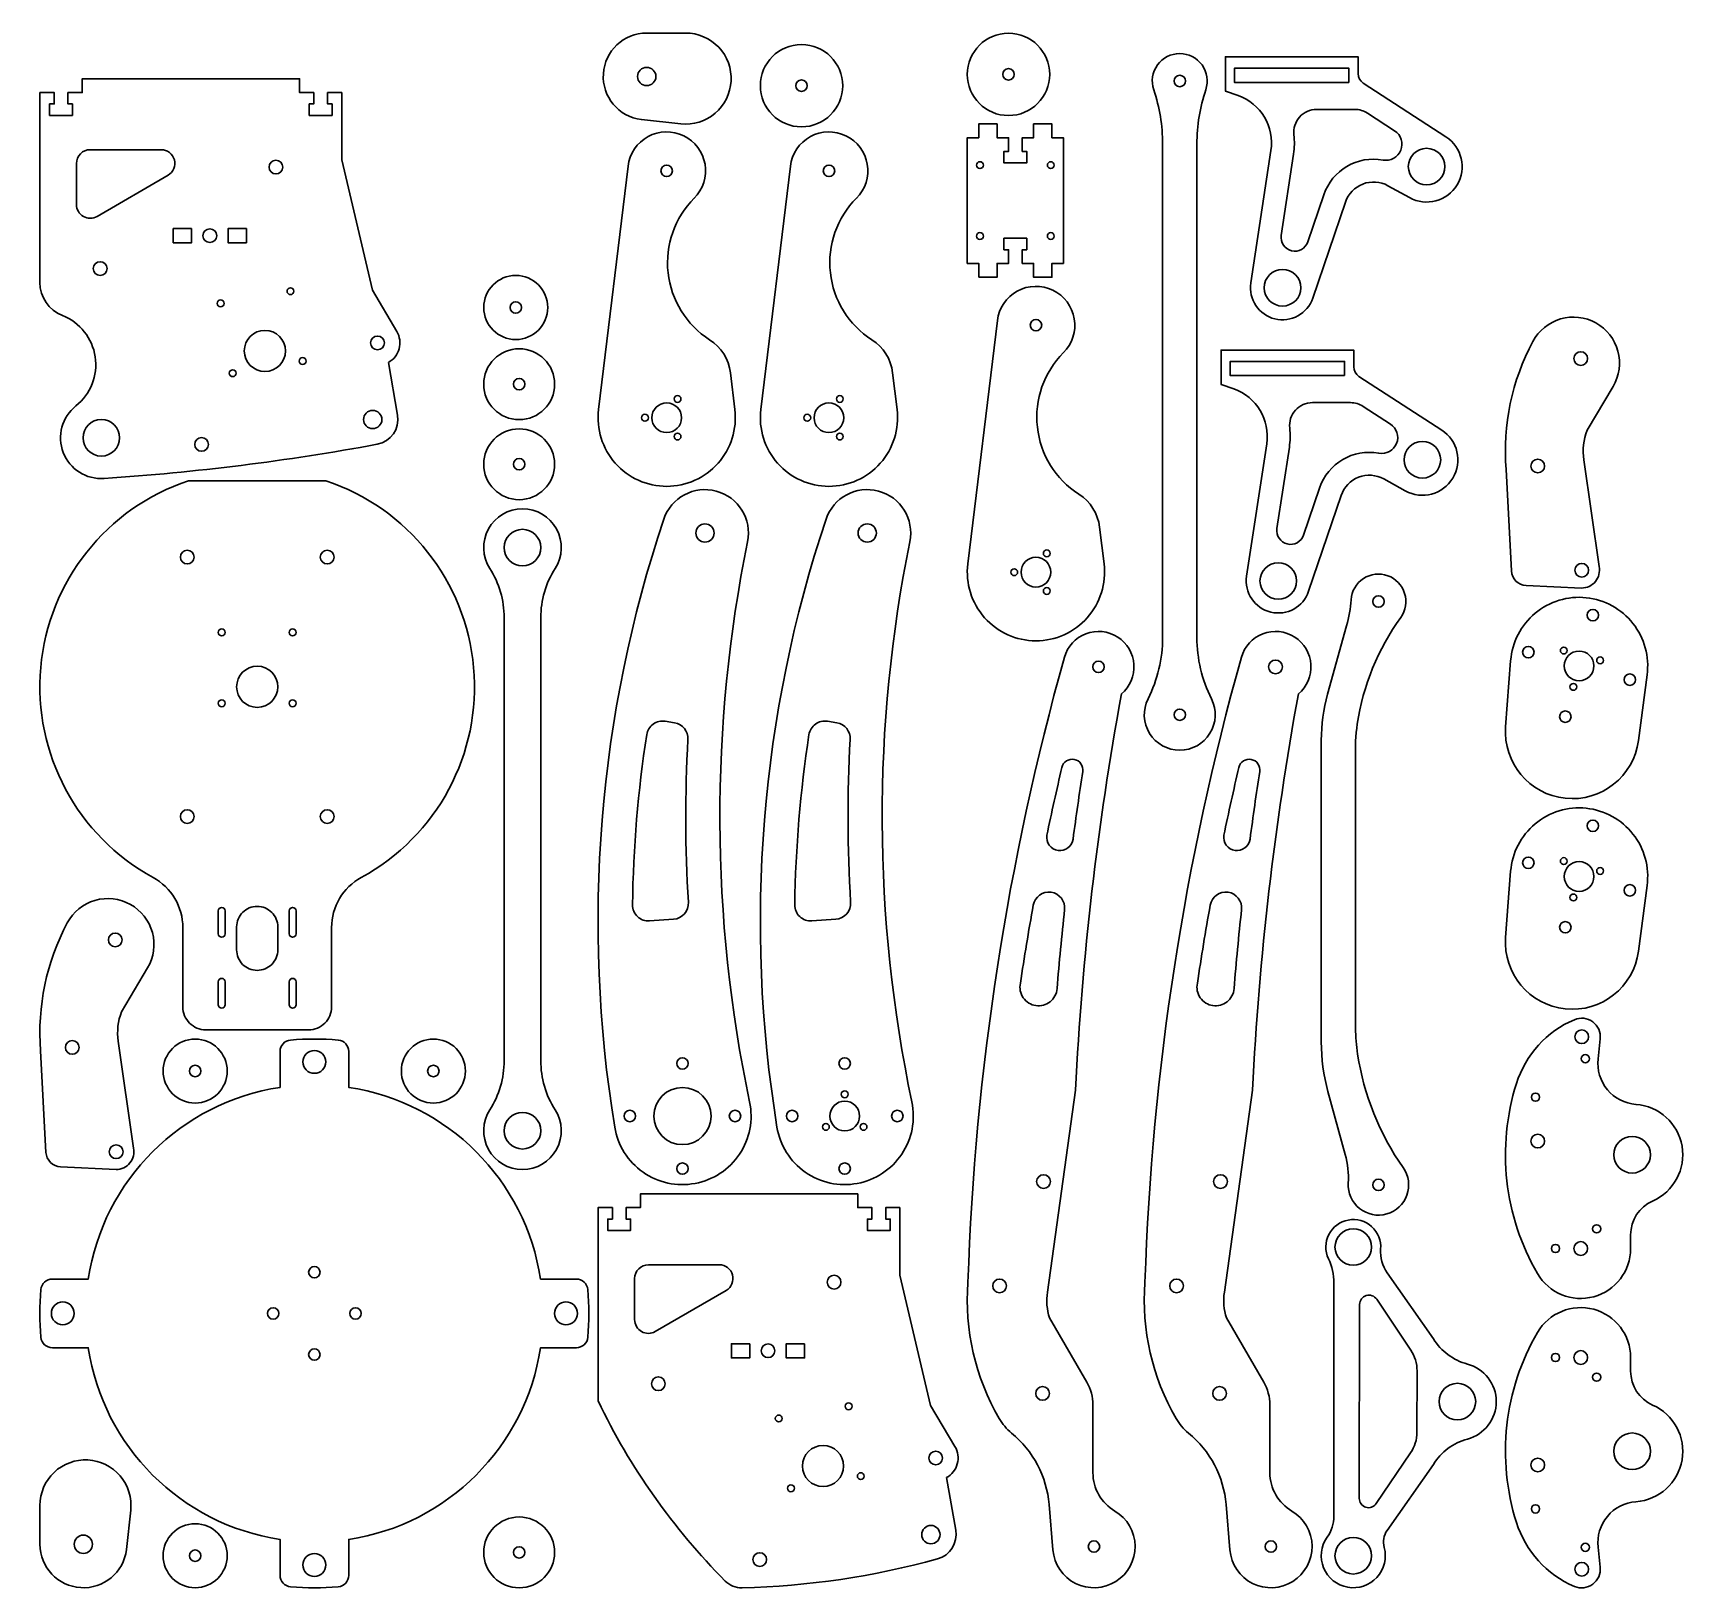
# Model space of a CAD drawing. Header units: millimetres. Extents: x -843 to -120, y -340 to 340.
import ezdxf

# ---------------------------------------------------------------- set-up
doc = ezdxf.new("R2010")
doc.units = ezdxf.units.MM
doc.layers.add('Default Layer', color=7, linetype='Continuous', lineweight=30)

msp = doc.modelspace()

# ---------------------------------------------------------------- linework, layer by layer
at = {"layer": 'Default Layer', "color": 18, "lineweight": 30, "true_color": 0x000000}
for points in [[(-557.7, 340), (-574.7, 340), (-574.7, 340, 0.940388), (-577.03, 302.14), (-577.03, 302.14), (-559.83, 300.29), (-559.83, 300.29, 0.430011), (-537.82, 319.02), (-537.82, 319.02, 0.430011), (-557.7, 340)], [(-353.05, 315.22, -0.080935), (-349.17, 291.41), (-349.17, 291.41), (-349.17, 75.71), (-349.17, 75.71, -0.116653), (-355.53, 48.84), (-355.53, 48.84, 0.55782), (-341.67, 26.39), (-341.67, 26.39, 0.55782), (-327.82, 48.84), (-327.82, 48.84, -0.116653), (-334.17, 75.71), (-334.17, 75.71), (-334.17, 291.41), (-334.17, 291.41, -0.080935), (-330.3, 315.22), (-330.3, 315.22, 0.512324), (-341.67, 331.03), (-341.67, 331.03, 0.512324), (-353.05, 315.22)], [(-708, 313.99), (-714.25, 313.99), (-714.25, 313.99), (-714.25, 308.99), (-714.25, 308.99), (-712.25, 308.99), (-712.25, 308.99), (-712.25, 303.99), (-712.25, 303.99), (-722.25, 303.99), (-722.25, 303.99), (-722.25, 308.99), (-722.25, 308.99), (-720.25, 308.99), (-720.25, 308.99), (-720.25, 313.99), (-720.25, 313.99), (-726.5, 313.99), (-726.5, 313.99), (-726.5, 319.99), (-726.5, 319.99), (-821.5, 319.99), (-821.5, 319.99), (-821.5, 313.99), (-821.5, 313.99), (-827.75, 313.99), (-827.75, 313.99), (-827.75, 308.99), (-827.75, 308.99), (-825.75, 308.99), (-825.75, 308.99), (-825.75, 303.99), (-825.75, 303.99), (-835.75, 303.99), (-835.75, 303.99), (-835.75, 308.99), (-835.75, 308.99), (-833.75, 308.99), (-833.75, 308.99), (-833.75, 313.99), (-833.75, 313.99), (-840, 313.99), (-840, 313.99), (-840, 230.89), (-840, 230.89, 0.308062), (-830.18, 216.47), (-830.18, 216.47, -0.576989), (-824.26, 176.93), (-824.26, 176.93, 0.734904), (-811.97, 145.2), (-811.97, 145.2, 0.029107), (-692.5, 160.15), (-692.5, 160.15, 0.412216), (-683.65, 172.92), (-683.65, 172.92), (-687.65, 195.92), (-687.65, 195.92, 0.422854), (-683.97, 209.49), (-683.97, 209.49), (-694.65, 227.49), (-694.65, 227.49), (-708, 284.49), (-708, 284.49), (-708, 313.99)], [(-536.19, 175.38), (-538.14, 191.43), (-538.14, 191.43, 0.223568), (-547.2, 205.86), (-547.2, 205.86, -0.478173), (-553.94, 267.76), (-553.94, 267.76, 0.514999), (-558.55, 295.06), (-558.55, 295.06, 0.514999), (-582.85, 281.81), (-582.85, 281.81), (-595.76, 175.38), (-595.76, 175.38, 0.450013), (-565.98, 141.76), (-565.98, 141.76, 0.450013), (-536.19, 175.38)], [(-465.25, 175.38), (-467.2, 191.43), (-467.2, 191.43, 0.223568), (-476.25, 205.86), (-476.25, 205.86, -0.478173), (-482.99, 267.76), (-482.99, 267.76, 0.514999), (-487.6, 295.06), (-487.6, 295.06, 0.514999), (-511.91, 281.81), (-511.91, 281.81), (-524.81, 175.38), (-524.81, 175.38, 0.450013), (-495.03, 141.76), (-495.03, 141.76, 0.450013), (-465.25, 175.38)], [(-787, 288.99), (-818, 288.99), (-818, 288.99, 0.414214), (-824, 282.99), (-824, 282.99), (-824, 264.99), (-824, 264.99, 0.578173), (-814.99, 259.8), (-814.99, 259.8), (-783.99, 277.8), (-783.99, 277.8, 0.766347), (-787, 288.99)], [(-374.76, 107.84), (-376.71, 123.9), (-376.71, 123.9, 0.223568), (-385.77, 138.33), (-385.77, 138.33, -0.478173), (-392.5, 200.23), (-392.5, 200.23, 0.514999), (-397.12, 227.52), (-397.12, 227.52, 0.514999), (-421.42, 214.28), (-421.42, 214.28), (-434.33, 107.84), (-434.33, 107.84, 0.450013), (-404.54, 74.23), (-404.54, 74.23, 0.450013), (-374.76, 107.84)], [(-643.31, -130.91, 0.592331), (-629.02, -156.98), (-629.02, -156.98, 0.592331), (-614.74, -130.91), (-614.74, -130.91, -0.143026), (-621.02, -109.38), (-621.02, -109.38), (-621.02, 84.32), (-621.02, 84.32, -0.143026), (-614.74, 105.85), (-614.74, 105.85, 0.592331), (-629.02, 131.92), (-629.02, 131.92, 0.592331), (-643.31, 105.85), (-643.31, 105.85, -0.143026), (-637.02, 84.32), (-637.02, 84.32), (-637.02, -109.38), (-637.02, -109.38, -0.143026), (-643.31, -130.91)], [(-397.12, -323.39, 0.562003), (-369.61, -337.14), (-369.61, -337.14, 0.562003), (-370.03, -306.39), (-370.03, -306.39, -0.265469), (-379.63, -289.59), (-379.63, -289.59), (-379.63, -259.98), (-379.63, -259.98, 0.132358), (-382.34, -249.93), (-382.34, -249.93), (-398.63, -221.89), (-398.63, -221.89, -0.110506), (-399.55, -210.61), (-399.55, -210.61), (-387.23, -122.29), (-387.23, -122.29, -0.032944), (-367.18, 50.97), (-367.18, 50.97, 0.504544), (-368.8, 75.85), (-368.8, 75.85, 0.504544), (-392.1, 66.99), (-392.1, 66.99, 0.060069), (-434.25, -206.39), (-434.25, -206.39, 0.151555), (-420.63, -265.89), (-420.63, -265.89, 0.090022), (-415.23, -272.23), (-415.23, -272.23, -0.203107), (-398.78, -303.51), (-398.78, -303.51), (-397.12, -323.39)], [(-319.75, -323.39, 0.562003), (-292.24, -337.14), (-292.24, -337.14, 0.562003), (-292.66, -306.39), (-292.66, -306.39, -0.265469), (-302.26, -289.59), (-302.26, -289.59), (-302.26, -259.98), (-302.26, -259.98, 0.132358), (-304.97, -249.93), (-304.97, -249.93), (-321.26, -221.89), (-321.26, -221.89, -0.110506), (-322.18, -210.61), (-322.18, -210.61), (-309.86, -122.29), (-309.86, -122.29, -0.032944), (-289.81, 50.97), (-289.81, 50.97, 0.504544), (-291.43, 75.85), (-291.43, 75.85, 0.504544), (-314.73, 66.99), (-314.73, 66.99, 0.060069), (-356.88, -206.39), (-356.88, -206.39, 0.151555), (-343.26, -265.89), (-343.26, -265.89, 0.090022), (-337.86, -272.23), (-337.86, -272.23, -0.203107), (-321.41, -303.51), (-321.41, -303.51), (-319.75, -323.39)], [(-388.31, -12.49, -0.005588), (-384.06, 17.07), (-384.06, 17.07, 0.96158), (-393.17, 18.85), (-393.17, 18.85, 0.006641), (-399.77, -10.82), (-399.77, -10.82, 0.417961), (-394.88, -17.46), (-394.88, -17.46, 0.417961), (-388.31, -12.49)], [(-310.94, -12.49, -0.005588), (-306.69, 17.07), (-306.69, 17.07, 0.96158), (-315.8, 18.85), (-315.8, 18.85, 0.006641), (-322.4, -10.82), (-322.4, -10.82, 0.417961), (-317.51, -17.46), (-317.51, -17.46, 0.417961), (-310.94, -12.49)], [(-728, -53.91), (-728, -43.91), (-728, -43.91, 0.414214), (-729.5, -42.41), (-729.5, -42.41, 0.414214), (-731, -43.91), (-731, -43.91), (-731, -53.91), (-731, -53.91, 0.414214), (-729.5, -55.41), (-729.5, -55.41, 0.414214), (-728, -53.91)], [(-144.55, -191.55), (-144.55, -185.55), (-144.55, -185.55, -0.296752), (-134.93, -170.77), (-134.93, -170.77, 0.780052), (-142.23, -128.5), (-142.23, -128.5, -0.423115), (-158.79, -108.66), (-158.79, -108.66), (-157.85, -99.8), (-157.85, -99.8, 0.572313), (-169.13, -91.47), (-169.13, -91.47, 0.218787), (-194.49, -119.44), (-194.49, -119.44, 0.211379), (-185.25, -202.54), (-185.25, -202.54, 0.765849), (-144.55, -191.55)], [(-730.43, -100.38, 0.388936), (-735, -105.36), (-735, -105.36), (-735, -121.06), (-735, -121.06, 0.328523), (-818.87, -204.93), (-818.87, -204.93), (-834.56, -204.93), (-834.56, -204.93, 0.388936), (-839.55, -209.49), (-839.55, -209.49, 0.043561), (-839.55, -230.36), (-839.55, -230.36, 0.388936), (-834.56, -234.93), (-834.56, -234.93), (-818.87, -234.93), (-818.87, -234.93, 0.328523), (-735, -318.79), (-735, -318.79), (-735, -334.49), (-735, -334.49, 0.388936), (-730.43, -339.47), (-730.43, -339.47, 0.043561), (-709.57, -339.47), (-709.57, -339.47, 0.388936), (-705, -334.49), (-705, -334.49), (-705, -318.79), (-705, -318.79, 0.328523), (-621.13, -234.93), (-621.13, -234.93), (-605.44, -234.93), (-605.44, -234.93, 0.388936), (-600.45, -230.36), (-600.45, -230.36, 0.043561), (-600.45, -209.49), (-600.45, -209.49, 0.388936), (-605.44, -204.93), (-605.44, -204.93), (-621.13, -204.93), (-621.13, -204.93, 0.328523), (-705, -121.06), (-705, -121.06), (-705, -105.36), (-705, -105.36, 0.388936), (-709.57, -100.38), (-709.57, -100.38, 0.043561), (-730.43, -100.38)], [(-463.98, -173.66), (-470.23, -173.66), (-470.23, -173.66), (-470.23, -178.66), (-470.23, -178.66), (-468.23, -178.66), (-468.23, -178.66), (-468.23, -183.66), (-468.23, -183.66), (-478.23, -183.66), (-478.23, -183.66), (-478.23, -178.66), (-478.23, -178.66), (-476.23, -178.66), (-476.23, -178.66), (-476.23, -173.66), (-476.23, -173.66), (-482.48, -173.66), (-482.48, -173.66), (-482.48, -167.66), (-482.48, -167.66), (-577.48, -167.66), (-577.48, -167.66), (-577.48, -173.66), (-577.48, -173.66), (-583.73, -173.66), (-583.73, -173.66), (-583.73, -178.66), (-583.73, -178.66), (-581.73, -178.66), (-581.73, -178.66), (-581.73, -183.66), (-581.73, -183.66), (-591.73, -183.66), (-591.73, -183.66), (-591.73, -178.66), (-591.73, -178.66), (-589.73, -178.66), (-589.73, -178.66), (-589.73, -173.66), (-589.73, -173.66), (-595.98, -173.66), (-595.98, -173.66), (-595.98, -258.16), (-595.98, -258.16, 0.083718), (-540.37, -336.95), (-540.37, -336.95, 0.205844), (-533.05, -339.9), (-533.05, -339.9, 0.061982), (-447.53, -327.28), (-447.53, -327.28, 0.386791), (-439.63, -314.73), (-439.63, -314.73), (-443.63, -291.73), (-443.63, -291.73, 0.422854), (-439.95, -278.16), (-439.95, -278.16), (-450.63, -260.16), (-450.63, -260.16), (-463.98, -203.16), (-463.98, -203.16), (-463.98, -173.66)], [(-276.67, -196, -0.110057), (-274.3, -206.61), (-274.3, -206.61), (-274.3, -308.59), (-274.3, -308.59, -0.15502), (-277.24, -317.82), (-277.24, -317.82, 0.54969), (-268.25, -339.69), (-268.25, -339.69, 0.54969), (-252.29, -322.25), (-252.29, -322.25, -0.222288), (-250.99, -314.82), (-250.99, -314.82), (-230.8, -285.99), (-230.8, -285.99, -0.192258), (-215.93, -274.92), (-215.93, -274.92, 0.768694), (-215.93, -242.07), (-215.93, -242.07, -0.192258), (-230.8, -230.99), (-230.8, -230.99), (-250.99, -202.17), (-250.99, -202.17, -0.17309), (-253.84, -191.8), (-253.84, -191.8, 0.491525), (-267.97, -179.1), (-267.97, -179.1, 0.491525), (-276.67, -196)], [(-542.98, -198.66), (-573.98, -198.66), (-573.98, -198.66, 0.414214), (-579.98, -204.66), (-579.98, -204.66), (-579.98, -222.66), (-579.98, -222.66, 0.578173), (-570.96, -227.85), (-570.96, -227.85), (-539.96, -209.85), (-539.96, -209.85, 0.766347), (-542.98, -198.66)], [(-263.03, -216.01), (-263.21, -300.8), (-263.21, -300.8, 0.739961), (-255.76, -303.09), (-255.76, -303.09), (-240.77, -280.97), (-240.77, -280.97, 0.149451), (-237.97, -271.87), (-237.97, -271.87), (-237.92, -245.05), (-237.92, -245.05, 0.149451), (-240.68, -235.94), (-240.68, -235.94), (-255.58, -213.75), (-255.58, -213.75, 0.739961), (-263.03, -216.01)], [(-840, -303.89), (-840, -320.89), (-840, -320.89, 0.940388), (-802.14, -323.22), (-802.14, -323.22), (-800.29, -306.02), (-800.29, -306.02, 0.430011), (-819.02, -284.01), (-819.02, -284.01, 0.430011), (-840, -303.89)]]:
    msp.add_lwpolyline(points, format="xyb", dxfattribs=at)
at = {"layer": 'Default Layer', "color": 18, "lineweight": 30, "true_color": 0x000000, "extrusion": (0, 0, -1)}
for points in [[(283.48, 224.1, 0.915349), (310.58, 230.7), (310.58, 230.7), (301.79, 288.6), (301.79, 288.6, -0.359586), (316.2, 312.63), (316.2, 312.63), (321.74, 314.6), (321.74, 314.6), (321.74, 329.6), (321.74, 329.6), (263.74, 329.6), (263.74, 329.6), (263.74, 322.27), (263.74, 322.27, -0.253987), (261.46, 318.08), (261.46, 318.08), (225.3, 294.6), (225.3, 294.6, 0.965205), (241.24, 268.03), (241.24, 268.03), (250.64, 273.23), (250.64, 273.23, -0.467313), (269.24, 266.04), (269.24, 266.04), (283.48, 224.1)], [(285.69, 248.7, 0.915349), (297.3, 251.52), (297.3, 251.52), (291.91, 287.1), (291.91, 287.1, -0.065772), (291.75, 295.48), (291.75, 295.48, 0.447453), (281.81, 306.6), (281.81, 306.6), (265.1, 306.6), (265.1, 306.6, 0.144975), (259.66, 304.99), (259.66, 304.99), (247.73, 297.24), (247.73, 297.24, 0.819688), (252.8, 284.48), (252.8, 284.48, -0.371951), (278.71, 269.25), (278.71, 269.25), (285.69, 248.7)], [(166.01, 97.29), (190.26, 98.42), (190.26, 98.42, 0.385601), (196.65, 104.77), (196.65, 104.77), (198.97, 149.16), (198.97, 149.16, 0.143273), (187.31, 205.13), (187.31, 205.13, 0.420589), (159.7, 213.2), (159.7, 213.2, 0.420589), (152.23, 185.43), (152.23, 185.43), (163.55, 166.26), (163.55, 166.26, -0.137788), (165, 153.36), (165, 153.36), (158.35, 106.66), (158.35, 106.66, 0.478818), (166.01, 97.29)], [(285.34, 95.87, 0.915349), (312.43, 102.47), (312.43, 102.47), (303.65, 160.37), (303.65, 160.37, -0.359586), (318.05, 184.4), (318.05, 184.4), (323.59, 186.37), (323.59, 186.37), (323.59, 201.37), (323.59, 201.37), (265.59, 201.37), (265.59, 201.37), (265.59, 194.04), (265.59, 194.04, -0.253987), (263.32, 189.85), (263.32, 189.85), (227.15, 166.37), (227.15, 166.37, 0.965205), (243.09, 139.8), (243.09, 139.8), (252.5, 145), (252.5, 145, -0.467313), (271.1, 137.8), (271.1, 137.8), (285.34, 95.87)], [(287.55, 120.46, 0.915349), (299.16, 123.29), (299.16, 123.29), (293.76, 158.87), (293.76, 158.87, -0.065772), (293.6, 167.25), (293.6, 167.25, 0.447453), (283.66, 178.37), (283.66, 178.37), (266.96, 178.37), (266.96, 178.37, 0.144975), (261.51, 176.75), (261.51, 176.75), (249.58, 169.01), (249.58, 169.01, 0.819688), (254.65, 156.25), (254.65, 156.25, -0.371951), (280.57, 141.02), (280.57, 141.02), (287.55, 120.46)], [(722.5, -95.91), (767.5, -95.91), (767.5, -95.91, 0.414214), (777.5, -85.91), (777.5, -85.91), (777.5, -51.23), (777.5, -51.23, -0.274362), (790.52, -29.29), (790.52, -29.29, 0.655383), (775, 144.23), (775, 144.23), (715, 144.23), (715, 144.23, 0.655383), (699.48, -29.29), (699.48, -29.29, -0.274362), (712.5, -51.23), (712.5, -51.23), (712.5, -85.91), (712.5, -85.91, 0.414214), (722.5, -95.91)], [(588.7, -138.44, 0.121916), (567.26, 127.38), (567.26, 127.38, 0.940388), (530.62, 117.57), (530.62, 117.57, -0.102296), (529.73, -127.42), (529.73, -127.42, 0.42087), (553.58, -163.09), (553.58, -163.09, 0.42087), (588.7, -138.44)], [(517.75, -138.44, 0.121916), (496.31, 127.38), (496.31, 127.38, 0.940388), (459.68, 117.57), (459.68, 117.57, -0.102296), (458.79, -127.42), (458.79, -127.42, 0.42087), (482.63, -163.09), (482.63, -163.09, 0.42087), (517.75, -138.44)], [(266.78, 92.18, 0.498869), (250.75, 102.7), (250.75, 102.7, 0.498869), (245.07, 84.39), (245.07, 84.39, -0.119448), (264.05, 37.83), (264.05, 37.83, -0.049756), (264.8, 22.83), (264.8, 22.83), (264.8, -95.17), (264.8, -95.17, -0.038131), (263.94, -106.5), (263.94, -106.5, -0.115196), (243.99, -156.17), (243.99, -156.17, 0.516099), (251.2, -176.44), (251.2, -176.44, 0.516099), (267.98, -162.97), (267.98, -162.97, -0.082), (269.3, -150.4), (269.3, -150.4), (276.86, -122.93), (276.86, -122.93, 0.067232), (279.8, -101.17), (279.8, -101.17), (279.8, 30.71), (279.8, 30.71, 0.068013), (277.05, 50.83), (277.05, 50.83), (268.71, 80.77), (268.71, 80.77, -0.051809), (266.78, 92.18)], [(199.2, 36.61), (197, 65.51), (197, 65.51, 0.422318), (163.98, 93.07), (163.98, 93.07, 0.422318), (137.35, 59.31), (137.35, 59.31), (141.14, 30.57), (141.14, 30.57, 0.972784), (199.2, 36.61)], [(562.98, -47.55), (573.42, -48.3), (573.42, -48.3, 0.439512), (580.92, -41.22), (580.92, -41.22, 0.034609), (574.71, 33.19), (574.71, 33.19, 0.418066), (566.64, 39.03), (566.64, 39.03), (562.54, 38.34), (562.54, 38.34, 0.382059), (556.7, 31.06), (556.7, 31.06, -0.02874), (556.5, -40.15), (556.5, -40.15, 0.410947), (562.98, -47.55)], [(492.04, -47.55), (502.48, -48.3), (502.48, -48.3, 0.439512), (509.98, -41.22), (509.98, -41.22, 0.034609), (503.77, 33.19), (503.77, 33.19, 0.418066), (495.69, 39.03), (495.69, 39.03), (491.59, 38.34), (491.59, 38.34, 0.382059), (485.76, 31.06), (485.76, 31.06, -0.02874), (485.55, -40.15), (485.55, -40.15, 0.410947), (492.04, -47.55)], [(199.2, -55.49), (197, -26.58), (197, -26.58, 0.422318), (163.98, 0.98), (163.98, 0.98, 0.422318), (137.35, -32.79), (137.35, -32.79), (141.14, -61.53), (141.14, -61.53, 0.972784), (199.2, -55.49)], [(395.32, -77.88, 0.435511), (404.59, -85.32), (404.59, -85.32, 0.435511), (411.34, -75.54), (411.34, -75.54, 0.00757), (405.71, -41.36), (405.71, -41.36, 0.965505), (392.02, -43.33), (392.02, -43.33, -0.006495), (395.32, -77.88)], [(317.95, -77.88, 0.435511), (327.22, -85.32), (327.22, -85.32, 0.435511), (333.97, -75.54), (333.97, -75.54, 0.00757), (328.34, -41.36), (328.34, -41.36, 0.965505), (314.65, -43.33), (314.65, -43.33, -0.006495), (317.95, -77.88)], [(806.72, -156.97), (830.97, -155.84), (830.97, -155.84, 0.385601), (837.36, -149.49), (837.36, -149.49), (839.68, -105.1), (839.68, -105.1, 0.143273), (828.02, -49.14), (828.02, -49.14, 0.420589), (800.41, -41.06), (800.41, -41.06, 0.420589), (792.94, -68.84), (792.94, -68.84), (804.26, -88), (804.26, -88, -0.137788), (805.71, -100.9), (805.71, -100.9), (799.06, -147.6), (799.06, -147.6, 0.478818), (806.72, -156.97)], [(759, -53.91, 0.414214), (760.5, -55.41), (760.5, -55.41, 0.414214), (762, -53.91), (762, -53.91), (762, -43.91), (762, -43.91, 0.414214), (760.5, -42.41), (760.5, -42.41, 0.414214), (759, -43.91), (759, -43.91), (759, -53.91)], [(736, -60.91, 0.414214), (745, -69.91), (745, -69.91, 0.414214), (754, -60.91), (754, -60.91), (754, -50.91), (754, -50.91, 0.414214), (745, -41.91), (745, -41.91, 0.414214), (736, -50.91), (736, -50.91), (736, -60.91)], [(759, -84.91, 0.414214), (760.5, -86.41), (760.5, -86.41, 0.414214), (762, -84.91), (762, -84.91), (762, -74.91), (762, -74.91, 0.414214), (760.5, -73.41), (760.5, -73.41, 0.414214), (759, -74.91), (759, -74.91), (759, -84.91)], [(728, -84.91, 0.414214), (729.5, -86.41), (729.5, -86.41, 0.414214), (731, -84.91), (731, -84.91), (731, -74.91), (731, -74.91, 0.414214), (729.5, -73.41), (729.5, -73.41, 0.414214), (728, -74.91), (728, -74.91), (728, -84.91)], [(169.13, -339.3, 0.218787), (194.49, -311.33), (194.49, -311.33, 0.211379), (185.25, -228.23), (185.25, -228.23, 0.765849), (144.55, -239.22), (144.55, -239.22), (144.55, -245.22), (144.55, -245.22, -0.296752), (134.93, -260), (134.93, -260, 0.780052), (142.23, -302.27), (142.23, -302.27, -0.423115), (158.79, -322.11), (158.79, -322.11), (157.85, -330.97), (157.85, -330.97, 0.572313), (169.13, -339.3)]]:
    msp.add_lwpolyline(points, format="xyb", dxfattribs=at)
for points in [[(267.74, 318.4), (317.74, 318.4), (317.74, 318.4), (317.74, 324.6), (317.74, 324.6), (267.74, 324.6), (267.74, 324.6), (267.74, 318.4)], [(429.54, 233.24), (429.54, 239.24), (429.54, 239.24), (434.54, 239.24), (434.54, 239.24), (434.54, 294.24), (434.54, 294.24), (429.54, 294.24), (429.54, 294.24), (429.54, 300.24), (429.54, 300.24), (421.54, 300.24), (421.54, 300.24), (421.54, 294.24), (421.54, 294.24), (416.54, 294.24), (416.54, 294.24), (416.54, 288.24), (416.54, 288.24), (418.54, 288.24), (418.54, 288.24), (418.54, 283.24), (418.54, 283.24), (408.54, 283.24), (408.54, 283.24), (408.54, 288.24), (408.54, 288.24), (410.54, 288.24), (410.54, 288.24), (410.54, 294.24), (410.54, 294.24), (405.54, 294.24), (405.54, 294.24), (405.54, 300.24), (405.54, 300.24), (397.54, 300.24), (397.54, 300.24), (397.54, 294.24), (397.54, 294.24), (392.54, 294.24), (392.54, 294.24), (392.54, 239.24), (392.54, 239.24), (397.54, 239.24), (397.54, 239.24), (397.54, 233.24), (397.54, 233.24), (405.54, 233.24), (405.54, 233.24), (405.54, 239.24), (405.54, 239.24), (410.54, 239.24), (410.54, 239.24), (410.54, 245.24), (410.54, 245.24), (408.54, 245.24), (408.54, 245.24), (408.54, 250.24), (408.54, 250.24), (418.54, 250.24), (418.54, 250.24), (418.54, 245.24), (418.54, 245.24), (416.54, 245.24), (416.54, 245.24), (416.54, 239.24), (416.54, 239.24), (421.54, 239.24), (421.54, 239.24), (421.54, 233.24), (421.54, 233.24), (429.54, 233.24)], [(773.7, 254.49), (773.7, 248.29), (773.7, 248.29), (781.7, 248.29), (781.7, 248.29), (781.7, 254.49), (781.7, 254.49), (773.7, 254.49)], [(269.59, 190.17), (319.59, 190.17), (319.59, 190.17), (319.59, 196.37), (319.59, 196.37), (269.59, 196.37), (269.59, 196.37), (269.59, 190.17)], [(529.68, -233.16), (529.68, -239.36), (529.68, -239.36), (537.68, -239.36), (537.68, -239.36), (537.68, -233.16), (537.68, -233.16), (529.68, -233.16)], [(505.68, -233.16), (505.68, -239.36), (505.68, -239.36), (513.68, -239.36), (513.68, -239.36), (513.68, -233.16), (513.68, -233.16), (505.68, -233.16)]]:
    msp.add_lwpolyline(points, dxfattribs=at)
at = {"layer": 'Default Layer', "color": 18, "lineweight": 30, "true_color": 0x000000}
msp.add_lwpolyline([(-749.7, 254.49), (-757.7, 254.49), (-757.7, 254.49), (-757.7, 248.29), (-757.7, 248.29), (-749.7, 248.29), (-749.7, 248.29), (-749.7, 254.49)], dxfattribs=at)
for centre, radius in [((-416.54, 321.93), 18), ((-507.03, 316.98), 18), ((-574.7, 321), 4), ((-507.03, 316.98), 2.5), ((-416.54, 321.93), 2.5), ((-341.67, 319.03), 2.5), ((-233.74, 281.6), 8), ((-736.8, 281.39), 3), ((-565.98, 279.76), 2.5), ((-495.03, 279.76), 2.5), ((-429.04, 282.24), 1.5), ((-398.04, 282.24), 1.5), ((-765.7, 251.39), 3), ((-429.04, 251.24), 1.5), ((-398.04, 251.24), 1.5), ((-813.65, 236.99), 3), ((-631.97, 219.98), 14), ((-296.74, 228.6), 8), ((-730.46, 227.09), 1.5), ((-761, 221.78), 1.5), ((-631.97, 219.98), 2.5), ((-741.65, 200.99), 9), ((-404.54, 212.23), 2.5), ((-692.4, 204.49), 3), ((-725.15, 196.55), 1.5), ((-630.47, 186.43), 15.5), ((-166.35, 197.66), 3), ((-755.69, 191.24), 1.5), ((-630.47, 186.43), 2.5), ((-561.23, 179.99), 1.5), ((-490.28, 179.99), 1.5), ((-694.5, 170.99), 4), ((-565.98, 171.76), 6.5), ((-495.03, 171.76), 6.5), ((-813.15, 162.99), 8), ((-630.47, 151.42), 15.5), ((-575.48, 171.76), 1.5), ((-504.53, 171.76), 1.5), ((-769.3, 160.09), 3), ((-561.23, 163.54), 1.5), ((-490.28, 163.54), 1.5), ((-235.59, 153.37), 8), ((-630.47, 151.42), 2.5), ((-185.15, 150.66), 3), ((-629.02, 114.97), 8), ((-549.24, 121.35), 4), ((-478.3, 121.35), 4), ((-775.6, 110.84), 3), ((-714.4, 110.84), 3), ((-404.54, 104.23), 6.5), ((-399.79, 112.46), 1.5), ((-414.04, 104.23), 1.5), ((-298.59, 100.37), 8), ((-165.95, 105.06), 3), ((-399.79, 96.01), 1.5), ((-254.8, 91.41), 2.5), ((-161.06, 85.43), 2.5), ((-760.5, 77.89), 1.5), ((-729.5, 77.89), 1.5), ((-377.18, 62.81), 2.5), ((-299.81, 62.81), 3), ((-189.29, 69.26), 2.5), ((-173.78, 69.97), 1.5), ((-167.09, 63.23), 6.5), ((-157.9, 65.66), 1.5), ((-745, 54.09), 9), ((-144.89, 57.21), 2.5), ((-169.58, 54.06), 1.5), ((-760.5, 46.89), 1.5), ((-729.5, 46.89), 1.5), ((-341.67, 41.89), 2.5), ((-173.11, 41.04), 2.5), ((-775.6, -2.66), 3), ((-714.4, -2.66), 3), ((-161.06, -6.67), 2.5), ((-189.29, -22.84), 2.5), ((-173.78, -22.12), 1.5), ((-167.09, -28.86), 6.5), ((-157.9, -26.43), 1.5), ((-144.89, -34.89), 2.5), ((-169.58, -38.03), 1.5), ((-173.11, -51.06), 2.5), ((-807.06, -56.6), 3), ((-825.86, -103.6), 3), ((-772.12, -113.93), 14), ((-667.98, -113.93), 14), ((-165.94, -98.95), 3), ((-720, -109.93), 5), ((-559.09, -110.6), 2.5), ((-488.15, -110.6), 2.5), ((-164.34, -108.55), 1.8), ((-772.12, -113.93), 2.5), ((-667.98, -113.93), 2.5), ((-559.09, -133.6), 12.5), ((-488.15, -124.1), 1.5), ((-488.15, -133.6), 6.5), ((-186.14, -125.35), 1.8), ((-629.02, -140.03), 8), ((-582.09, -133.6), 2.5), ((-536.09, -133.6), 2.5), ((-511.15, -133.6), 2.5), ((-496.37, -138.35), 1.5), ((-479.92, -138.35), 1.5), ((-465.15, -133.6), 2.5), ((-185.14, -144.55), 3), ((-143.89, -150.55), 8), ((-806.66, -149.2), 3), ((-559.09, -156.6), 2.5), ((-488.15, -156.6), 2.5), ((-401.23, -162.29), 3), ((-323.86, -162.29), 3), ((-254.8, -163.74), 2.5), ((-265.8, -190.9), 8), ((-159.39, -182.95), 1.8), ((-177.39, -191.55), 1.8), ((-166.39, -191.55), 3), ((-720, -201.93), 2.5), ((-492.78, -206.26), 3), ((-420.43, -207.89), 3), ((-343.06, -207.89), 3), ((-830, -219.93), 5), ((-610, -219.93), 5), ((-738, -219.93), 2.5), ((-702, -219.93), 2.5), ((-720, -237.93), 2.5), ((-521.68, -236.26), 3), ((-177.39, -239.22), 1.8), ((-166.39, -239.22), 3), ((-569.63, -250.66), 3), ((-401.63, -254.89), 3), ((-324.26, -254.89), 3), ((-220.3, -258.49), 8), ((-159.39, -247.82), 1.8), ((-486.43, -260.55), 1.5), ((-516.98, -265.87), 1.5), ((-143.89, -280.22), 8), ((-497.63, -286.66), 9), ((-448.38, -283.16), 3), ((-185.14, -286.22), 3), ((-511.66, -296.41), 1.5), ((-481.12, -291.1), 1.5), ((-630.47, -324.44), 15.5), ((-186.14, -305.42), 1.8), ((-821, -320.89), 4), ((-772.12, -325.89), 14), ((-450.48, -316.66), 4), ((-265.8, -325.9), 8), ((-772.12, -325.89), 2.5), ((-720, -329.93), 5), ((-630.47, -324.44), 2.5), ((-525.28, -327.56), 3), ((-379.18, -321.89), 2.5), ((-301.81, -321.89), 2.5), ((-164.34, -322.22), 1.8), ((-165.94, -331.82), 3)]:
    msp.add_circle(centre, radius, dxfattribs=at)

doc.saveas('drawing.dxf')
